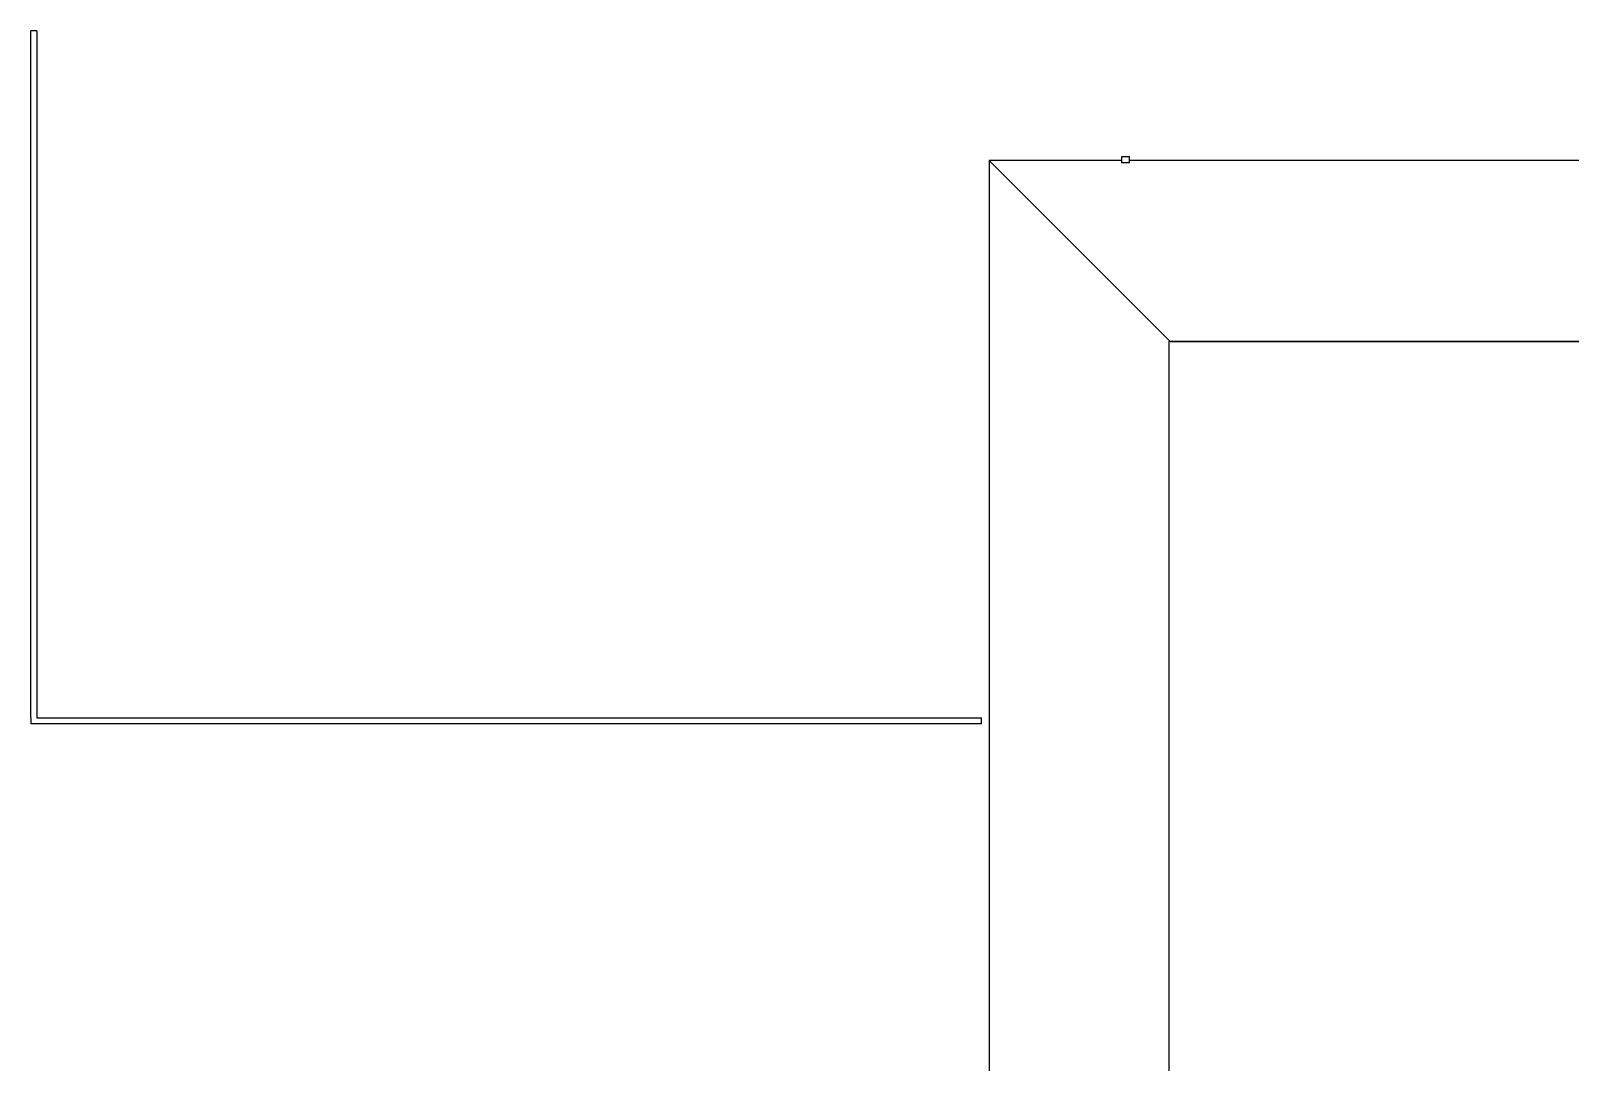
# Model space of a CAD drawing. Header units: inches. Extents: x 10382 to 17068, y 37886 to 43200.
# Drawn here: x 10756 to 13843, y 41131 to 43200 of the extents above; entities that cross this region are included whole.
import ezdxf

# ---------------------------------------------------------------- set-up
doc = ezdxf.new("R2010")
doc.units = ezdxf.units.IN
doc.header["$LTSCALE"] = 0.25
doc.header["$MEASUREMENT"] = 0
doc.layers.add('BACKGROUND', color=8, linetype='Continuous')

msp = doc.modelspace()

# ---------------------------------------------------------------- linework, layer by layer
at = {"layer": 'BACKGROUND'}
for p, q in [((10756, 41822), (10756, 43200)), ((10768, 43200), (10756, 43200)), ((10768, 43200), (10768, 41822)), ((12677.9, 42939.5), (12677.9, 41062.1)), ((12943, 42939.5), (12677.9, 42939.5)), ((13040.9, 42576.5), (12677.9, 42939.5)), ((12959, 42947), (12943, 42947)), ((12943, 42947), (12943, 42935)), ((12959, 42935), (12959, 42947)), ((14587.4, 42939.5), (12959, 42939.5)), ((12959, 42935), (12943, 42935)), ((14210, 42576.5), (13038, 42576.5)), ((13038, 42576.5), (13038, 40813)), ((13040.9, 42577), (14210, 42577)), ((13040.9, 42576.5), (13040.9, 42577)), ((10756, 41822), (10756, 41810)), ((12363.3, 41810), (10756, 41810)), ((10768, 41822), (12363.3, 41822)), ((12363.3, 41822), (12662.5, 41822)), ((12662.5, 41810), (12363.3, 41810)), ((12662.5, 41810), (12662.5, 41822))]:
    msp.add_line(p, q, dxfattribs=at)

doc.saveas('drawing.dxf')
